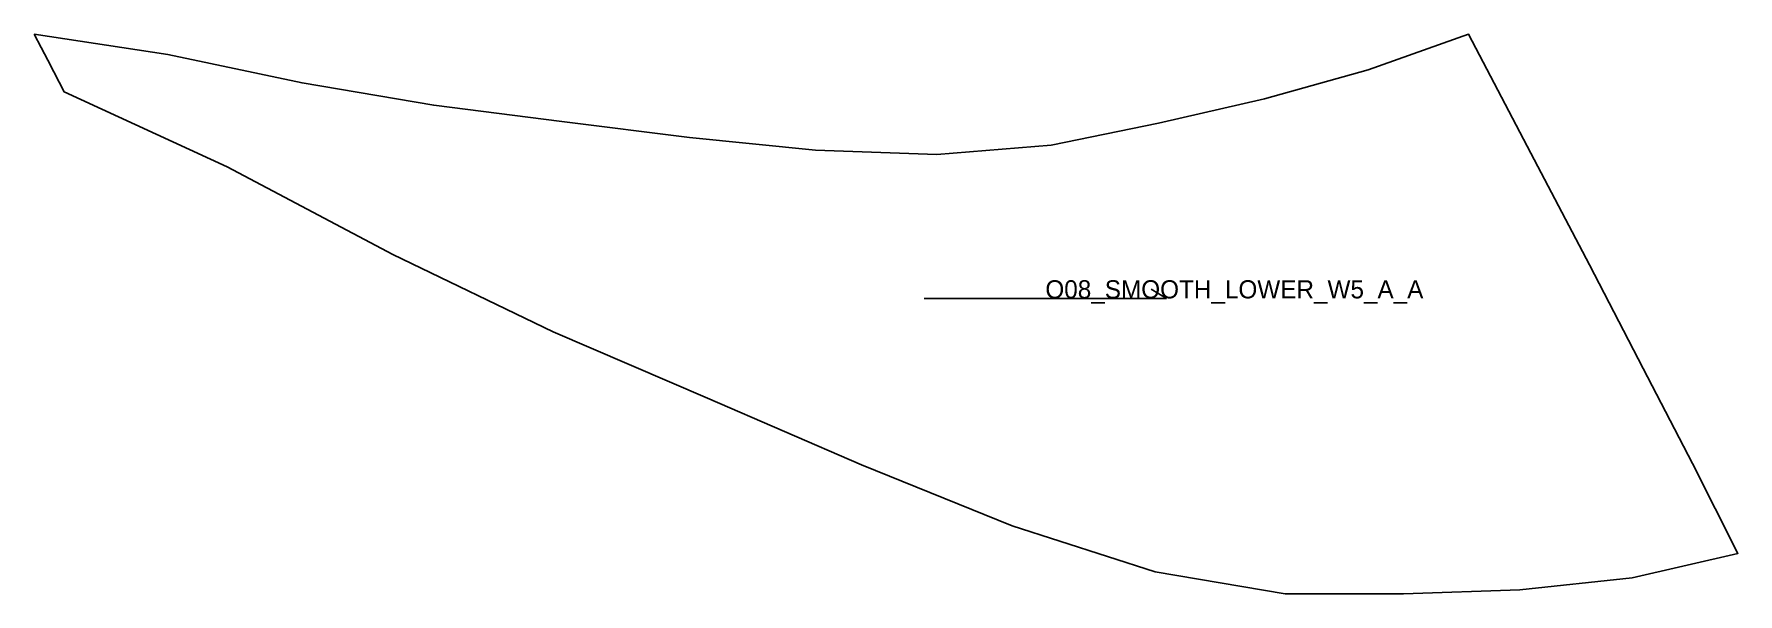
# Model space of a CAD drawing. Header units: millimetres. Extents: x 0 to 563, y -185 to 0.
import ezdxf

# ---------------------------------------------------------------- set-up
doc = ezdxf.new("R2010")
doc.units = ezdxf.units.MM
for name, color, linetype in [('CUT', 1, 'Continuous'), ('GRAIN', 3, 'Continuous'), ('LABEL', 7, 'Continuous'), ('SEW', 5, 'Continuous')]:
    doc.layers.add(name, color=color, linetype=linetype)

msp = doc.modelspace()

# ---------------------------------------------------------------- linework, layer by layer
at = {"layer": 'CUT'}
msp.add_lwpolyline([(0, 0), (44.21, -6.75), (88.53, -16.12), (132.01, -23.5), (174.28, -28.85), (216.49, -34.14), (258.09, -38.37), (298.18, -39.79), (335.83, -36.65), (371.31, -29.41), (406.35, -21.37), (440.61, -11.83), (473.65, 0), (494.32, -39.37), (513.63, -76.28), (531.41, -110.44), (547.63, -141.86), (562.68, -171.56), (527.73, -179.59), (490.68, -183.58), (452.27, -184.93), (413.11, -184.89), (370.18, -177.66), (323.01, -162.42), (273.22, -142.27), (222.41, -120.31), (171.46, -98.34), (118.43, -72.81), (63.72, -43.87), (9.91, -19.04), (8.32, -15.91), (6.52, -12.42), (4.52, -8.58), (2.35, -4.42), (0, 0)], close=True, dxfattribs=at)
at = {"layer": 'GRAIN'}
for p, q in [((373.96, -87.31), (368.96, -84.31)), ((293.96, -87.31), (373.96, -87.31))]:
    msp.add_line(p, q, dxfattribs=at)
at = {"layer": 'SEW'}
msp.add_lwpolyline([(0, 0), (44.21, -6.75), (88.53, -16.12), (132.01, -23.5), (174.28, -28.85), (216.49, -34.14), (258.09, -38.37), (298.18, -39.79), (335.83, -36.65), (371.31, -29.41), (406.35, -21.37), (440.61, -11.83), (473.65, 0), (494.32, -39.37), (513.63, -76.28), (531.41, -110.44), (547.63, -141.86), (562.68, -171.56), (527.73, -179.59), (490.68, -183.58), (452.27, -184.93), (413.11, -184.89), (370.18, -177.66), (323.01, -162.42), (273.22, -142.27), (222.41, -120.31), (171.46, -98.34), (118.43, -72.81), (63.72, -43.87), (9.91, -19.04), (8.32, -15.91), (6.52, -12.42), (4.52, -8.58), (2.35, -4.42)], close=True, dxfattribs=at)

# ---------------------------------------------------------------- texts
at = {"layer": 'LABEL'}
msp.add_text('O08_SMOOTH_LOWER_W5_A_A', height=6, dxfattribs=at).set_placement((333.96, -87.31))

doc.saveas('drawing.dxf')
